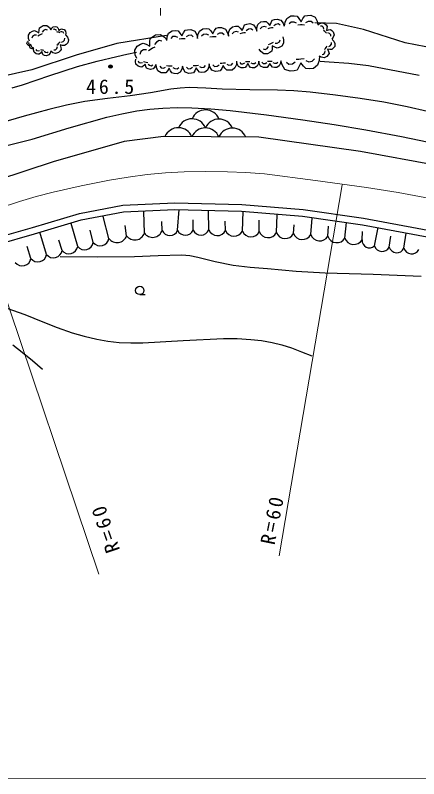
# Model space of a CAD drawing. Units: millimetres, scale not verified. Extents: x 40000 to 680000, y 20000 to 380000.
# Drawn here: x 188113 to 224640, y 241818 to 310960 of the extents above; entities that cross this region are included whole.
import ezdxf

# ---------------------------------------------------------------- set-up
doc = ezdxf.new("R2010")
doc.units = ezdxf.units.MM
doc.header["$LTSCALE"] = 1000
doc.linetypes.add('CHAIN', pattern=[18.5, 12, -1.5, 3.5, -1.5])
for name, color, linetype, lineweight in [('M-BGD', 7, 'Continuous', 25), ('M-BMK', 2, 'CHAIN', 13), ('M-STR-HTXT', 7, 'Continuous', 13)]:
    doc.layers.add(name, color=color, linetype=linetype, lineweight=lineweight)
doc.styles.add('ＭＳ ゴシック', font='')
doc.styles.get('ＭＳ ゴシック').set_extended_font_data('MS Gothic')

msp = doc.modelspace()

# ---------------------------------------------------------------- linework, layer by layer
at = {"layer": 'M-BGD'}
for p, q in [((211275, 310300), (211382, 310517)), ((211382, 310517), (211575, 310577)), ((211575, 310577), (211821, 310622)), ((211821, 310622), (212163, 310519)), ((212163, 310519), (212359, 310243)), ((212541, 310321), (212710, 310680)), ((212710, 310680), (213048, 310901)), ((213048, 310901), (213370, 310911)), ((213370, 310911), (213627, 310867)), ((213627, 310867), (213798, 310655)), ((213798, 310655), (213988, 310368)), ((213988, 310368), (214158, 310674)), ((214158, 310674), (214323, 310912)), ((214323, 310912), (214562, 310949)), ((214562, 310949), (214862, 310959)), ((214862, 310959), (215250, 310777)), ((215250, 310777), (215435, 310415)), ((190273, 309615), (190306, 309825)), ((190306, 309825), (190451, 309926)), ((190451, 309926), (190646, 310029)), ((190646, 310029), (190961, 310032)), ((190961, 310032), (191198, 309853)), ((191198, 309853), (191347, 309651)), ((191334, 309644), (191410, 309784)), ((191410, 309784), (191544, 309911)), ((191544, 309911), (191729, 309949)), ((191729, 309949), (191870, 309898)), ((191870, 309898), (191974, 309835)), ((191974, 309835), (192013, 309714)), ((205099, 309745), (205399, 309765)), ((205399, 309765), (205640, 309733)), ((206142, 309571), (206288, 309799)), ((206288, 309799), (206510, 309842)), ((206510, 309842), (206789, 309861)), ((206789, 309861), (207158, 309704)), ((207526, 309688), (207788, 309921)), ((207788, 309921), (208063, 309970)), ((208063, 309970), (208288, 309965)), ((208288, 309965), (208463, 309805)), ((208463, 309805), (208661, 309584)), ((208661, 309584), (208768, 309867)), ((208768, 309867), (208880, 310092)), ((208880, 310092), (209080, 310155)), ((209080, 310155), (209335, 310201)), ((209335, 310201), (209692, 310094)), ((209692, 310094), (209896, 309807)), ((209896, 309807), (209993, 309528)), ((209985, 309812), (210081, 310128)), ((209993, 309528), (209985, 309812)), ((210081, 310128), (210332, 310352)), ((210428, 309893), (210298, 309736)), ((210332, 310352), (210597, 310400)), ((210656, 309934), (210428, 309893)), ((210597, 310400), (210814, 310394)), ((210857, 309875), (210656, 309934)), ((210814, 310394), (210981, 310241)), ((211172, 309786), (210970, 309743)), ((210981, 310241), (211172, 310028)), ((211172, 310028), (211275, 310300)), ((211301, 309810), (211172, 309786)), ((211469, 309827), (211301, 309810)), ((211706, 310131), (211526, 310003)), ((211928, 310171), (211706, 310131)), ((212089, 310054), (211928, 310171)), ((212359, 310243), (212452, 309974)), ((212499, 309982), (212541, 310321)), ((213081, 310339), (212898, 310175)), ((213358, 310348), (213081, 310339)), ((213587, 310243), (213358, 310348)), ((213944, 310082), (213697, 310066)), ((214102, 310087), (213944, 310082)), ((214305, 310078), (214102, 310087)), ((214640, 310397), (214403, 310276)), ((214910, 310405), (214640, 310397)), ((215080, 310238), (214910, 310405)), ((217202, 310202), (215230, 310262)), ((215435, 310415), (215498, 310079)), ((215497, 310079), (215663, 310200)), ((215663, 310200), (215889, 310273)), ((215892, 309971), (215745, 309984)), ((215889, 310273), (216124, 310216)), ((216010, 309853), (215892, 309971)), ((216057, 309710), (216010, 309853)), ((216124, 310216), (216261, 310079)), ((216261, 310079), (216347, 309949)), ((216325, 309786), (216277, 309586)), ((216347, 309949), (216325, 309786)), ((219651, 309665), (217202, 310202)), ((189315, 309156), (189468, 309410)), ((189318, 308866), (189315, 309156)), ((189468, 309410), (189677, 309520)), ((189849, 309144), (189669, 309050)), ((189677, 309520), (189860, 309573)), ((190034, 309148), (189849, 309144)), ((189860, 309573), (190042, 309488)), ((190042, 309488), (190258, 309359)), ((190321, 309156), (190163, 309067)), ((190258, 309359), (190273, 309615)), ((190424, 309210), (190321, 309156)), ((190560, 309269), (190424, 309210)), ((190679, 309586), (190562, 309432)), ((190855, 309678), (190679, 309586)), ((191021, 309623), (190855, 309678)), ((191647, 309699), (191540, 309660)), ((191769, 309656), (191647, 309699)), ((191850, 309571), (191769, 309656)), ((191978, 309440), (191868, 309475)), ((192047, 309415), (191978, 309440)), ((192013, 309714), (192046, 309557)), ((192046, 309557), (192172, 309661)), ((192134, 309377), (192047, 309415)), ((192172, 309661), (192284, 309736)), ((192334, 309458), (192211, 309446)), ((192284, 309736), (192394, 309711)), ((192452, 309415), (192334, 309458)), ((192394, 309711), (192526, 309664)), ((192498, 309314), (192452, 309415)), ((192526, 309664), (192664, 309518)), ((192682, 309330), (192652, 309173)), ((192664, 309518), (192682, 309330)), ((192687, 309161), (192828, 308981)), ((201799, 309127), (197318, 308410)), ((200528, 309012), (200801, 309178)), ((200801, 309178), (201258, 309212)), ((201258, 309212), (201619, 308972)), ((201853, 308995), (201998, 309334)), ((201998, 309334), (202306, 309552)), ((202306, 309552), (202606, 309573)), ((202606, 309573), (202847, 309540)), ((202847, 309540), (203014, 309348)), ((203014, 309348), (203201, 309088)), ((203201, 309088), (203349, 309378)), ((203349, 309378), (203495, 309606)), ((203495, 309606), (203716, 309649)), ((203808, 309136), (203592, 309016)), ((203716, 309649), (203996, 309669)), ((204059, 309154), (203808, 309136)), ((203996, 309669), (204364, 309512)), ((204224, 309004), (204059, 309154)), ((204364, 309512), (204548, 309180)), ((204548, 309180), (204619, 308870)), ((204619, 308870), (204646, 309187)), ((204646, 309187), (204791, 309527)), ((204791, 309527), (205099, 309745)), ((205149, 309222), (204985, 309063)), ((205407, 309240), (205149, 309222)), ((205624, 309149), (205407, 309240)), ((205640, 309733), (205808, 309541)), ((205808, 309541), (205994, 309280)), ((205994, 309280), (206142, 309571)), ((206601, 309329), (206385, 309209)), ((206853, 309346), (206601, 309329)), ((207017, 309196), (206853, 309346)), ((207158, 309704), (207342, 309373)), ((207342, 309373), (207412, 309062)), ((207427, 309360), (207526, 309688)), ((207434, 309064), (207427, 309360)), ((207887, 309443), (207752, 309280)), ((208124, 309486), (207887, 309443)), ((208333, 309425), (208124, 309486)), ((208661, 309332), (208451, 309288)), ((208795, 309357), (208661, 309332)), ((208970, 309375), (208795, 309357)), ((209217, 309691), (209029, 309558)), ((209447, 309733), (209217, 309691)), ((209614, 309611), (209447, 309733)), ((216134, 309487), (216025, 309589)), ((216200, 309421), (216134, 309487)), ((216280, 309328), (216200, 309421)), ((216277, 309586), (216480, 309637)), ((216557, 309312), (216407, 309366)), ((216480, 309637), (216652, 309662)), ((216671, 309198), (216557, 309312)), ((216652, 309662), (216767, 309573)), ((216668, 309055), (216671, 309198)), ((216767, 309573), (216894, 309446)), ((216974, 309201), (216891, 308972)), ((216894, 309446), (216974, 309201)), ((223415, 308470), (219651, 309665)), ((189165, 308444), (189210, 308542)), ((189191, 308332), (189165, 308444)), ((189210, 308542), (189269, 308611)), ((189305, 308497), (189299, 308434)), ((189299, 308434), (189345, 308379)), ((189399, 308629), (189318, 308866)), ((189345, 308379), (189409, 308349)), ((189669, 309050), (189601, 308884)), ((191983, 308354), (192054, 308431)), ((192054, 308431), (192163, 308555)), ((192299, 308525), (192456, 308583)), ((192456, 308583), (192582, 308718)), ((192582, 308718), (192591, 308881)), ((192863, 308470), (192717, 308313)), ((192828, 308981), (192918, 308733)), ((192918, 308733), (192863, 308470)), ((197318, 308410), (193614, 307335)), ((199440, 308352), (199702, 308445)), ((199702, 308445), (199973, 308338)), ((200297, 308544), (200325, 308852)), ((200299, 308171), (200297, 308544)), ((200325, 308852), (200528, 309012)), ((200890, 308539), (200733, 308304)), ((201136, 308689), (200890, 308539)), ((201382, 308623), (201136, 308689)), ((201619, 308972), (201853, 308694)), ((201826, 308677), (201853, 308995)), ((202356, 309029), (202191, 308871)), ((202614, 309047), (202356, 309029)), ((202831, 308957), (202614, 309047)), ((203170, 308819), (202940, 308796)), ((203317, 308829), (203170, 308819)), ((203506, 308828), (203317, 308829)), ((205964, 309012), (205734, 308989)), ((206110, 309022), (205964, 309012)), ((206300, 309021), (206110, 309022)), ((211203, 308370), (211315, 308429)), ((211315, 308429), (211487, 308526)), ((211628, 308437), (211830, 308440)), ((211830, 308440), (212026, 308543)), ((212026, 308543), (212101, 308724)), ((212412, 308426), (212245, 308150)), ((212322, 309002), (212409, 308743)), ((212409, 308743), (212412, 308426)), ((216742, 308346), (216736, 308501)), ((216891, 308972), (216770, 308806)), ((216803, 308774), (216951, 308617)), ((216951, 308617), (217058, 308390)), ((217058, 308390), (217030, 308136)), ((226223, 307932), (223415, 308470)), ((189243, 308271), (189191, 308332)), ((189290, 308227), (189243, 308271)), ((189367, 308232), (189290, 308227)), ((189459, 308247), (189367, 308232)), ((189415, 308089), (189431, 308160)), ((189448, 308028), (189415, 308089)), ((189431, 308160), (189459, 308247)), ((189504, 307963), (189448, 308028)), ((189467, 308362), (189499, 308318)), ((189499, 308318), (189526, 308286)), ((189606, 307929), (189504, 307963)), ((189526, 308286), (189570, 308237)), ((189552, 308184), (189568, 308119)), ((189568, 308119), (189615, 308063)), ((189708, 307953), (189606, 307929)), ((189615, 308063), (189680, 308051)), ((189786, 308000), (189708, 307953)), ((189755, 307823), (189761, 308005)), ((189810, 307613), (189755, 307823)), ((189960, 307874), (190030, 307767)), ((190030, 307767), (190171, 307741)), ((190171, 307741), (190308, 307776)), ((190382, 307868), (190487, 307840)), ((190487, 307840), (190570, 307825)), ((190570, 307825), (190700, 307804)), ((190737, 307700), (190844, 307619)), ((191333, 307710), (191273, 307538)), ((191511, 307571), (191323, 307698)), ((191594, 307821), (191753, 307823)), ((191753, 307823), (191876, 307955)), ((191876, 307955), (191931, 308123)), ((191883, 308263), (191983, 308354)), ((192174, 307731), (192038, 307585)), ((192394, 308231), (192169, 308276)), ((192169, 308276), (192234, 308052)), ((192269, 307862), (192174, 307731)), ((192234, 308052), (192269, 307862)), ((192575, 308212), (192394, 308231)), ((192717, 308313), (192575, 308212)), ((198948, 307791), (199146, 308173)), ((198979, 307370), (198948, 307791)), ((199146, 308173), (199440, 308352)), ((199724, 307822), (199471, 307669)), ((199992, 307844), (199724, 307822)), ((199973, 308338), (200299, 308171)), ((200409, 307882), (200187, 307738)), ((200552, 307969), (200409, 307882)), ((200745, 308068), (200552, 307969)), ((210356, 307672), (210194, 307892)), ((210550, 307922), (210731, 307861)), ((210731, 307861), (210923, 307960)), ((210923, 307960), (211051, 308129)), ((211054, 308306), (211203, 308370)), ((211330, 307699), (211171, 307589)), ((211366, 307928), (211330, 307699)), ((211383, 308207), (211366, 307928)), ((211619, 308066), (211383, 308207)), ((211816, 307973), (211619, 308066)), ((212016, 308030), (211816, 307973)), ((212245, 308150), (212016, 308030)), ((216121, 307854), (216207, 307950)), ((216141, 307562), (216178, 307726)), ((216207, 307950), (216268, 308028)), ((216268, 308028), (216360, 308155)), ((216606, 307868), (216390, 307892)), ((216390, 307892), (216471, 307685)), ((216471, 307685), (216520, 307509)), ((216491, 308138), (216634, 308207)), ((216779, 307867), (216606, 307868)), ((216634, 308207), (216742, 308346)), ((216904, 307974), (216779, 307867)), ((217030, 308136), (216904, 307974)), ((193614, 307335), (189611, 306020)), ((189991, 307473), (189810, 307613)), ((190148, 307444), (189991, 307473)), ((190277, 307436), (190148, 307444)), ((190390, 307541), (190277, 307436)), ((190514, 307680), (190390, 307541)), ((190580, 307509), (190514, 307680)), ((190645, 307379), (190580, 307509)), ((190773, 307327), (190645, 307379)), ((190942, 307295), (190773, 307327)), ((190844, 307619), (190990, 307591)), ((191144, 307371), (190942, 307295)), ((190990, 307591), (191103, 307655)), ((191273, 307538), (191144, 307371)), ((191769, 307487), (191511, 307571)), ((192038, 307585), (191769, 307487)), ((195517, 306812), (197313, 307239)), ((197313, 307239), (198199, 307435)), ((198199, 307435), (199087, 307627)), ((199118, 307033), (198979, 307370)), ((198989, 306782), (199013, 306997)), ((199471, 307669), (199388, 307421)), ((210614, 307475), (210356, 307672)), ((210958, 307478), (210614, 307475)), ((211171, 307589), (210958, 307478)), ((213792, 306982), (213974, 307005)), ((213974, 307005), (214260, 307049)), ((215005, 306798), (215199, 307008)), ((215642, 307275), (215630, 306877)), ((215829, 307167), (215640, 307271)), ((216080, 307111), (215829, 307167)), ((215886, 307411), (216036, 307427)), ((216036, 307427), (216141, 307562)), ((216326, 307227), (216080, 307111)), ((216442, 307377), (216326, 307227)), ((216520, 307509), (216442, 307377)), ((191241, 305518), (193735, 306326)), ((193735, 306326), (195517, 306812)), ((199034, 306529), (198989, 306782)), ((199235, 306346), (199034, 306529)), ((199419, 306297), (199235, 306346)), ((199236, 306823), (199309, 306691)), ((199309, 306691), (199474, 306646)), ((199474, 306646), (199639, 306675)), ((199714, 306389), (199570, 306275)), ((199874, 306543), (199714, 306389)), ((199736, 306777), (199857, 306734)), ((199857, 306734), (199953, 306708)), ((199936, 306334), (199874, 306543)), ((200001, 306174), (199936, 306334)), ((199953, 306708), (200106, 306672)), ((200140, 306545), (200259, 306439)), ((200259, 306439), (200429, 306393)), ((200429, 306393), (200569, 306458)), ((200759, 306304), (200591, 306118)), ((200847, 306501), (200759, 306304)), ((200894, 306228), (200869, 306500)), ((201190, 306342), (201313, 306197)), ((201819, 306413), (201980, 306391)), ((201980, 306391), (202106, 306384)), ((202106, 306384), (202304, 306378)), ((203264, 306356), (203206, 306089)), ((203333, 306091), (203267, 306356)), ((204220, 306411), (204383, 306414)), ((204383, 306414), (204508, 306425)), ((204508, 306425), (204705, 306448)), ((204801, 306312), (204988, 306239)), ((205210, 306258), (205348, 306397)), ((205658, 306569), (205640, 306297)), ((205726, 306293), (205658, 306569)), ((206013, 306457), (206163, 306326)), ((206163, 306326), (206387, 306346)), ((206387, 306346), (206578, 306457)), ((206650, 306627), (206819, 306629)), ((206928, 306400), (206801, 306138)), ((206819, 306629), (206950, 306641)), ((207099, 306171), (206928, 306400)), ((206950, 306641), (207155, 306665)), ((207256, 306524), (207451, 306447)), ((207451, 306447), (207681, 306467)), ((207681, 306467), (207825, 306612)), ((208129, 306507), (208006, 306201)), ((208148, 306791), (208129, 306507)), ((208199, 306567), (208161, 306791)), ((208317, 306323), (208199, 306567)), ((208574, 306196), (208317, 306323)), ((208438, 306680), (208549, 306566)), ((208549, 306566), (208729, 306568)), ((208729, 306568), (208888, 306645)), ((209046, 306377), (208933, 306221)), ((208957, 306776), (209092, 306768)), ((209164, 306579), (209046, 306377)), ((209092, 306768), (209197, 306769)), ((209286, 306385), (209164, 306579)), ((209197, 306769), (209362, 306776)), ((209398, 306241), (209286, 306385)), ((209433, 306657), (209584, 306584)), ((209584, 306584), (209769, 306586)), ((209769, 306586), (209893, 306692)), ((210012, 306354), (209783, 306211)), ((210129, 306590), (210012, 306354)), ((210161, 306816), (210129, 306590)), ((210199, 306591), (210161, 306816)), ((210317, 306347), (210199, 306591)), ((210573, 306220), (210317, 306347)), ((210437, 306704), (210549, 306590)), ((210549, 306590), (210729, 306592)), ((210729, 306592), (210888, 306669)), ((211046, 306401), (210933, 306245)), ((210956, 306800), (211091, 306792)), ((211164, 306603), (211046, 306401)), ((211091, 306792), (211196, 306793)), ((211286, 306409), (211164, 306603)), ((211196, 306793), (211361, 306800)), ((211398, 306265), (211286, 306409)), ((211433, 306681), (211584, 306608)), ((211584, 306608), (211769, 306610)), ((211769, 306610), (211892, 306716)), ((212012, 306378), (211783, 306235)), ((212129, 306614), (212012, 306378)), ((212161, 306840), (212129, 306614)), ((212279, 306458), (212169, 306841)), ((212532, 306057), (212279, 306458)), ((212672, 306701), (212888, 306525)), ((212888, 306525), (213200, 306564)), ((213200, 306564), (213462, 306729)), ((213555, 306970), (213792, 306982)), ((213955, 306667), (213790, 306294)), ((214205, 306355), (213955, 306667)), ((214428, 306127), (214205, 306355)), ((214407, 306856), (214684, 306758)), ((214684, 306758), (215005, 306798)), ((215473, 306442), (215104, 306149)), ((215630, 306877), (215473, 306442)), ((216124, 306753), (215715, 306781)), ((216523, 306725), (216124, 306753)), ((218317, 306580), (216523, 306725)), ((220092, 306377), (218317, 306580)), ((224683, 305516), (220092, 306377)), ((189611, 306020), (186624, 305363)), ((199570, 306275), (199419, 306297)), ((200148, 306100), (200001, 306174)), ((200345, 306046), (200148, 306100)), ((200591, 306118), (200345, 306046)), ((201015, 305926), (200894, 306228)), ((201311, 305752), (201015, 305926)), ((201550, 305738), (201311, 305752)), ((201313, 306197), (201529, 306184)), ((201529, 306184), (201726, 306262)), ((201743, 305750), (201550, 305738)), ((201892, 305928), (201743, 305750)), ((202050, 306158), (201892, 305928)), ((202180, 305916), (202050, 306158)), ((202301, 305735), (202180, 305916)), ((202503, 305681), (202301, 305735)), ((202379, 306229), (202553, 306128)), ((202760, 305665), (202503, 305681)), ((202553, 306128), (202775, 306115)), ((203046, 305816), (202760, 305665)), ((202775, 306115), (202932, 306232)), ((203206, 306089), (203046, 305816)), ((203497, 305811), (203333, 306091)), ((203815, 305682), (203497, 305811)), ((203608, 306248), (203752, 306122)), ((203752, 306122), (203967, 306142)), ((204054, 305704), (203815, 305682)), ((203967, 306142), (204150, 306248)), ((204243, 305745), (204054, 305704)), ((204364, 305942), (204243, 305745)), ((204486, 306194), (204364, 305942)), ((204651, 305974), (204486, 306194)), ((204798, 305812), (204651, 305974)), ((205004, 305788), (204798, 305812)), ((204988, 306239), (205210, 306258)), ((205261, 305811), (205004, 305788)), ((205521, 306003), (205261, 305811)), ((205640, 306297), (205521, 306003)), ((205897, 306001), (205726, 306293)), ((206229, 305867), (205897, 306001)), ((206478, 305890), (206229, 305867)), ((206675, 305932), (206478, 305890)), ((206801, 306138), (206675, 305932)), ((207252, 306002), (207099, 306171)), ((207467, 305978), (207252, 306002)), ((207735, 306002), (207467, 305978)), ((208006, 306201), (207735, 306002)), ((208774, 306199), (208574, 306196)), ((208933, 306221), (208774, 306199)), ((209568, 306208), (209398, 306241)), ((209783, 306211), (209568, 306208)), ((210773, 306223), (210573, 306220)), ((210933, 306245), (210773, 306223)), ((211568, 306232), (211398, 306265)), ((211783, 306235), (211568, 306232)), ((213003, 305887), (212532, 306057)), ((213350, 305930), (213003, 305887)), ((213624, 306000), (213350, 305930)), ((213790, 306294), (213624, 306000)), ((214731, 306103), (214428, 306127)), ((215104, 306149), (214731, 306103)), ((188764, 304653), (191241, 305518)), ((187826, 304386), (188764, 304653)), ((202201, 304258), (200370, 303931)), ((203039, 304367), (202201, 304258)), ((203871, 304415), (203039, 304367)), ((205354, 304370), (203871, 304415)), ((206842, 304265), (205354, 304370)), ((209350, 304195), (206842, 304265)), ((198520, 303662), (196456, 303432)), ((200370, 303931), (198520, 303662)), ((211845, 304186), (209350, 304195)), ((213341, 304124), (211845, 304186)), ((214825, 304003), (213341, 304124)), ((217091, 303739), (214825, 304003)), ((219340, 303417), (217091, 303739)), ((194402, 303142), (192765, 302814)), ((196456, 303432), (194402, 303142)), ((221474, 303077), (219340, 303417)), ((223595, 302678), (221474, 303077)), ((191140, 302428), (188917, 301833)), ((192765, 302814), (191140, 302428)), ((197746, 302044), (199121, 302302)), ((199121, 302302), (200287, 302461)), ((200287, 302461), (201459, 302561)), ((201459, 302561), (202766, 302604)), ((202766, 302604), (204087, 302587)), ((204087, 302587), (205818, 302493)), ((205818, 302493), (207554, 302338)), ((207554, 302338), (210849, 301942)), ((225436, 302259), (223595, 302678)), ((188917, 301833), (186703, 301178)), ((193000, 300762), (196391, 301728)), ((196391, 301728), (197746, 302044)), ((210849, 301942), (214147, 301484)), ((214147, 301484), (216996, 301072)), ((216996, 301072), (219845, 300599)), ((189644, 299743), (193000, 300762)), ((219845, 300599), (223075, 299977)), ((185310, 298644), (189644, 299743)), ((197961, 299543), (191556, 297695)), ((201533, 299974), (197961, 299543)), ((210156, 299912), (201533, 299974)), ((219354, 298619), (210156, 299912)), ((223075, 299977), (226294, 299297)), ((226683, 297264), (219354, 298619)), ((191556, 297695), (183529, 295046)), ((197836, 293768), (202549, 293976)), ((202549, 293976), (208632, 293811)), ((193938, 293013), (197836, 293768)), ((194082, 292430), (197907, 293170)), ((197907, 293170), (202554, 293376)), ((199801, 291234), (199745, 293175)), ((202554, 293376), (208600, 293211)), ((202814, 291492), (202965, 293365)), ((205631, 291528), (205613, 293246)), ((208600, 293211), (214111, 292759)), ((208632, 293811), (214178, 293355)), ((208680, 291422), (208735, 293199)), ((214178, 293355), (219649, 292570)), ((189678, 291731), (193938, 293013)), ((196593, 290755), (196079, 292750)), ((211756, 291280), (211833, 292892)), ((214111, 292759), (219552, 291977)), ((214858, 291103), (215005, 292584)), ((219649, 292570), (226323, 291334)), ((189846, 291155), (194082, 292430)), ((193766, 290028), (193171, 292088)), ((198197, 290994), (198066, 291922)), ((201406, 291473), (201376, 292277)), ((204222, 291510), (204218, 292419)), ((207155, 291475), (207103, 292300)), ((210204, 291369), (210201, 292395)), ((213307, 291192), (213367, 291993)), ((216408, 290943), (216471, 291851)), ((217958, 290784), (218103, 292182)), ((219552, 291977), (226214, 290744)), ((184864, 290373), (189678, 291731)), ((185034, 289798), (189846, 291155)), ((190940, 289302), (190329, 291307)), ((195180, 290392), (194897, 291496)), ((219508, 290624), (219545, 291378)), ((220625, 290066), (220964, 291733)), ((223302, 289853), (223495, 291236)), ((192353, 289665), (192059, 290598)), ((221964, 289960), (222123, 290953)), ((189526, 288938), (189194, 290007)), ((192173, 289125), (195537, 289087)), ((195537, 289087), (198911, 289110)), ((198911, 289110), (201057, 289216)), ((201057, 289216), (203198, 289262)), ((203198, 289262), (203919, 289195)), ((203919, 289195), (204633, 289068)), ((204633, 289068), (206224, 288670)), ((206224, 288670), (207829, 288333)), ((207829, 288333), (209378, 288153)), ((209378, 288153), (210946, 288032)), ((210946, 288032), (213557, 287798)), ((213557, 287798), (216168, 287624)), ((216168, 287624), (220510, 287504)), ((220510, 287504), (224862, 287323)), ((199381, 285661), (199879, 285661)), ((187348, 284437), (188978, 283846)), ((188978, 283846), (190597, 283194)), ((190597, 283194), (191909, 282678)), ((191909, 282678), (193251, 282215)), ((193251, 282215), (194355, 281895)), ((194355, 281895), (195485, 281630)), ((195485, 281630), (196491, 281454)), ((196491, 281454), (197515, 281336)), ((199660, 281285), (203313, 281514)), ((203313, 281514), (206975, 281683)), ((206975, 281683), (208204, 281674)), ((208204, 281674), (209431, 281604)), ((209431, 281604), (210414, 281495)), ((210414, 281495), (211386, 281327)), ((187886, 281117), (188751, 280458)), ((197515, 281336), (198582, 281281)), ((198582, 281281), (199660, 281285)), ((211386, 281327), (212256, 281110)), ((212256, 281110), (213121, 280832)), ((213121, 280832), (214039, 280488)), ((188751, 280458), (189677, 279693)), ((214039, 280488), (214960, 280116)), ((189677, 279693), (190590, 278907))]:
    msp.add_line(p, q, dxfattribs=at)
for centre, radius in [((196734, 306318), 150), ((196734, 306318), 131), ((196734, 306318), 112), ((196734, 306318), 93.8), ((196734, 306318), 75), ((196734, 306318), 56.3), ((196734, 306317), 37.5), ((196734, 306318), 18.8), ((199381, 286043), 382)]:
    msp.add_circle(centre, radius, dxfattribs=at)
for centre, radius, start, end in [((205336, 301065), 1322, 22.2106, 156.97089), ((204110, 300260), 1322, 22.2106, 156.97089), ((206550, 300243), 1322, 22.2106, 156.97089), ((202884, 299456), 1322, 22.2106, 156.97089), ((205324, 299438), 1322, 22.2106, 156.97089), ((207764, 299421), 1322, 22.2106, 156.97089), ((198939, 291517), 908, 215.17581, 341.79284), ((200543, 291757), 908, 215.17581, 341.79284), ((202106, 291776), 763, 203.36868, 338.12896), ((203514, 291794), 763, 203.36868, 338.12896), ((204923, 291813), 763, 203.36868, 338.12896), ((206405, 291833), 832, 201.50848, 334.49575), ((207929, 291780), 832, 201.50848, 334.49575), ((209454, 291727), 832, 201.50848, 334.49575), ((211000, 291677), 853, 201.19453, 332.26449), ((212551, 291589), 853, 201.19453, 332.26449), ((214102, 291500), 853, 201.19453, 332.26449), ((215669, 291378), 857, 198.74886, 329.49922), ((195810, 290868), 790, 217.04016, 351.80043), ((197335, 291278), 908, 215.17581, 341.79284), ((217220, 291219), 857, 198.74886, 329.49922), ((218770, 291059), 857, 198.74886, 329.49922), ((220183, 290578), 676, 176.05481, 310.81508), ((192984, 290141), 790, 217.04016, 351.80043), ((194397, 290505), 790, 217.04016, 351.80043), ((221317, 290292), 727, 198.07611, 332.83638), ((222655, 290185), 727, 198.07611, 332.83638), ((223993, 290079), 727, 198.07611, 332.83638), ((190157, 289414), 790, 217.04016, 351.80043), ((191571, 289778), 790, 217.04016, 351.80043), ((188744, 289051), 790, 217.04016, 351.80043)]:
    msp.add_arc(centre, radius, start, end, dxfattribs=at)
at = {"layer": 'M-BMK'}
for p, q in [((200053, 296535), (201724, 296683)), ((201724, 296683), (203400, 296771)), ((203400, 296771), (205358, 296810)), ((205358, 296810), (207319, 296788)), ((207319, 296788), (208988, 296718)), ((208988, 296718), (210662, 296587)), ((194079, 295510), (196638, 296017)), ((196638, 296017), (198342, 296306)), ((198342, 296306), (200053, 296535)), ((210662, 296587), (215289, 296009)), ((215289, 296009), (219911, 295370)), ((191542, 294946), (194079, 295510)), ((219911, 295370), (222792, 294898)), ((188490, 294103), (190004, 294552)), ((190004, 294552), (191542, 294946)), ((222792, 294898), (225663, 294366)), ((183751, 292513), (188490, 294103))]:
    msp.add_line(p, q, dxfattribs=at)
at = {"layer": 'M-STR-HTXT'}
for p, q in [((201266, 310926), (201185, 316747)), ((212002, 262003), (217711, 295590)), ((184721, 292736), (195673, 260343)), ((110910, 241882), (232144, 241818))]:
    msp.add_line(p, q, dxfattribs=at)

# ---------------------------------------------------------------- texts
at = {"layer": 'M-BGD', "insert": (194533, 303818), "char_height": 1320, "attachment_point": 7, "style": 'ＭＳ ゴシック'}
msp.add_mtext('\\T1.28;46.5', dxfattribs=at)
at = {"layer": 'M-STR-HTXT', "char_height": 1320, "attachment_point": 7, "style": 'ＭＳ ゴシック'}
for insert, rotation in [((211602, 262924), 78.7), ((197638, 262547), 108.8)]:
    msp.add_mtext('\\T1.28;R=60', dxfattribs=dict(at, insert=insert, rotation=rotation))

doc.saveas('drawing.dxf')
